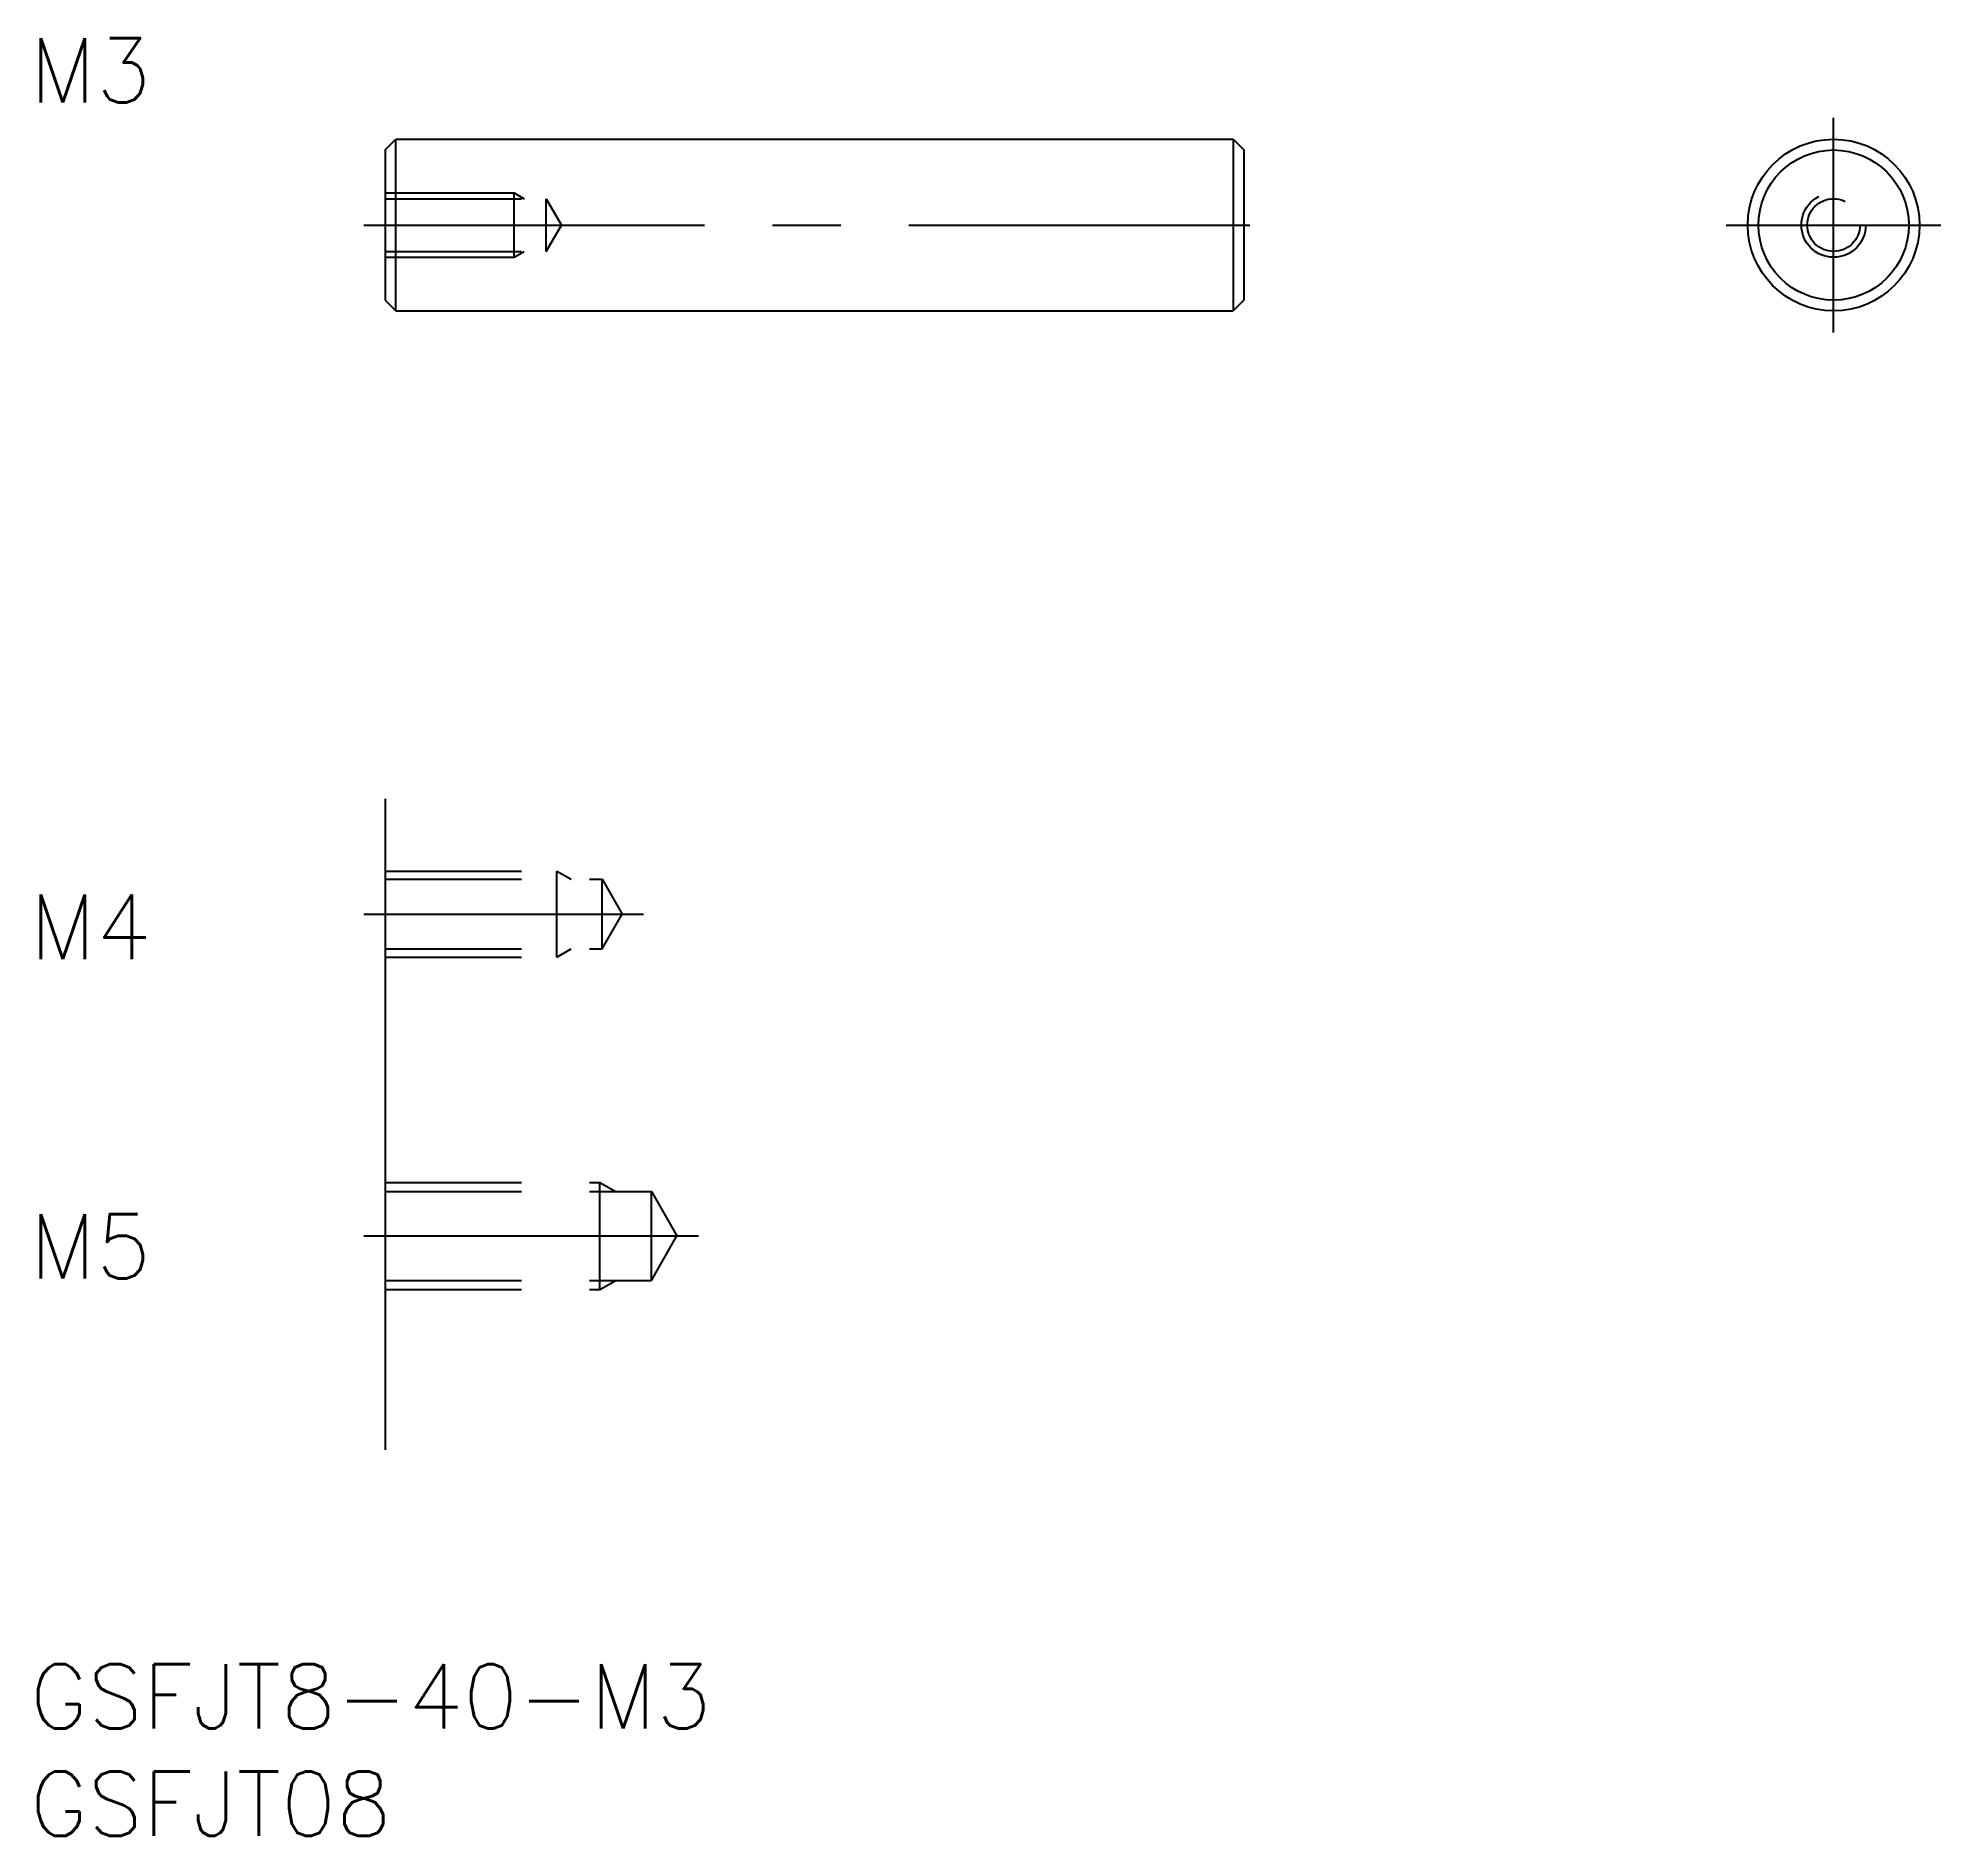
# Model space of a CAD drawing. Extents: x 0.4 to 89, y -8 to 75.8.
import ezdxf

# ---------------------------------------------------------------- set-up
doc = ezdxf.new("R2010")
doc.units = 0
doc.header["$LTSCALE"] = 0.5
doc.linetypes.add('CENTER', pattern=[50.8, 31.75, -6.35, 6.35, -6.35])
doc.linetypes.add('DASHED', pattern=[19.05, 12.7, -6.35])
for name, color, linetype in [('MSM_CENTER', 1, 'CENTER'), ('MSM_CONTINUOUS', 7, 'CONTINUOUS'), ('MSM_DASHED', 4, 'DASHED'), ('MSM_PART_NUMBER', 7, 'CONTINUOUS')]:
    doc.layers.add(name, color=color, linetype=linetype)
doc.styles.get("Standard").update_dxf_attribs({"font": 'txt.shx', "height": 3, "bigfont": 'bigfont.shx'})

# ---------------------------------------------------------------- blocks, each defined once
blk = doc.blocks.new('*U14')
at = {"layer": 'MSM_PART_NUMBER'}
blk.add_text('GSFJT8-40-M3', height=3, dxfattribs=at).set_placement((0, -3))
blk = doc.blocks.new('*U15')
at = {"layer": 'MSM_PART_NUMBER'}
blk.add_text('GSFJT08', height=3, dxfattribs=at).set_placement((0, -8))
blk = doc.blocks.new('*U17')
at = {"layer": 'MSM_PART_NUMBER'}
blk.add_text('M4', height=3, dxfattribs=at).set_placement((0, 32.867))
blk = doc.blocks.new('*U18')
at = {"layer": 'MSM_PART_NUMBER'}
blk.add_text('M5', height=3, dxfattribs=at).set_placement((0, 17.971))
blk = doc.blocks.new('*U19')
at = {"layer": 'MSM_PART_NUMBER'}
blk.add_text('M3', height=3, dxfattribs=at).set_placement((0, 72.787))

msp = doc.modelspace()

# ---------------------------------------------------------------- linework, layer by layer
at = {"layer": 'MSM_CENTER'}
for p, q in [((84.041, 62.071), (84.041, 72.071)), ((15.56, 67.071), (57.56, 67.071)), ((79.041, 67.071), (89.041, 67.071)), ((15.56, 34.96), (28.596, 34.96)), ((15.56, 19.96), (31.154, 19.96))]:
    msp.add_line(p, q, dxfattribs=at)
at = {"layer": 'MSM_CONTINUOUS'}
for p, q in [((16.56, 70.571), (17.06, 71.071)), ((17.06, 71.071), (56.06, 71.071)), ((17.06, 63.071), (17.06, 71.071)), ((56.06, 71.071), (56.56, 70.571)), ((56.06, 71.071), (56.06, 63.071)), ((16.56, 70.571), (16.56, 63.571)), ((56.56, 70.571), (56.56, 63.571)), ((16.56, 63.571), (17.06, 63.071)), ((17.06, 63.071), (56.06, 63.071)), ((56.56, 63.571), (56.06, 63.071)), ((16.56, 40.327), (16.56, 10))]:
    msp.add_line(p, q, dxfattribs=at)
for radius in [4, 3.5]:
    msp.add_circle((84.041, 67.071), radius, dxfattribs=at)
at = {"layer": 'MSM_DASHED'}
for p, q in [((16.56, 68.571), (22.56, 68.571)), ((16.56, 68.3), (24.06, 68.3)), ((22.56, 65.571), (22.56, 68.571)), ((22.56, 68.571), (23.029, 68.3)), ((24.06, 65.841), (24.06, 68.3)), ((24.06, 68.3), (24.77, 67.071)), ((24.06, 65.841), (24.77, 67.071)), ((16.56, 65.841), (24.06, 65.841)), ((22.56, 65.571), (23.029, 65.841)), ((16.56, 65.571), (22.56, 65.571)), ((16.56, 36.96), (24.56, 36.96)), ((16.56, 36.581), (26.66, 36.581)), ((24.56, 32.96), (24.56, 36.96)), ((24.56, 36.96), (25.217, 36.581)), ((26.66, 33.339), (26.66, 36.581)), ((26.66, 36.581), (27.596, 34.96)), ((26.66, 33.339), (27.596, 34.96)), ((16.56, 33.339), (26.66, 33.339)), ((16.56, 32.96), (24.56, 32.96)), ((24.56, 32.96), (25.217, 33.339)), ((16.56, 22.46), (26.56, 22.46)), ((26.56, 17.46), (26.56, 22.46)), ((26.56, 22.46), (27.31, 22.027)), ((16.56, 22.027), (28.96, 22.027)), ((28.96, 17.893), (28.96, 22.027)), ((28.96, 22.027), (30.154, 19.96)), ((28.96, 17.893), (30.154, 19.96)), ((16.56, 17.893), (28.96, 17.893)), ((26.56, 17.46), (27.31, 17.893)), ((16.56, 17.46), (26.56, 17.46))]:
    msp.add_line(p, q, dxfattribs=at)
for radius in [1.5, 1.23]:
    msp.add_circle((84.041, 67.071), radius, dxfattribs=at)

# ---------------------------------------------------------------- block references
at = {"layer": 'MSM_CONTINUOUS'}
for name in ['*U19', '*U17', '*U18', '*U14', '*U15']:
    msp.add_blockref(name, (0, 0), dxfattribs=at)

doc.saveas('drawing.dxf')
